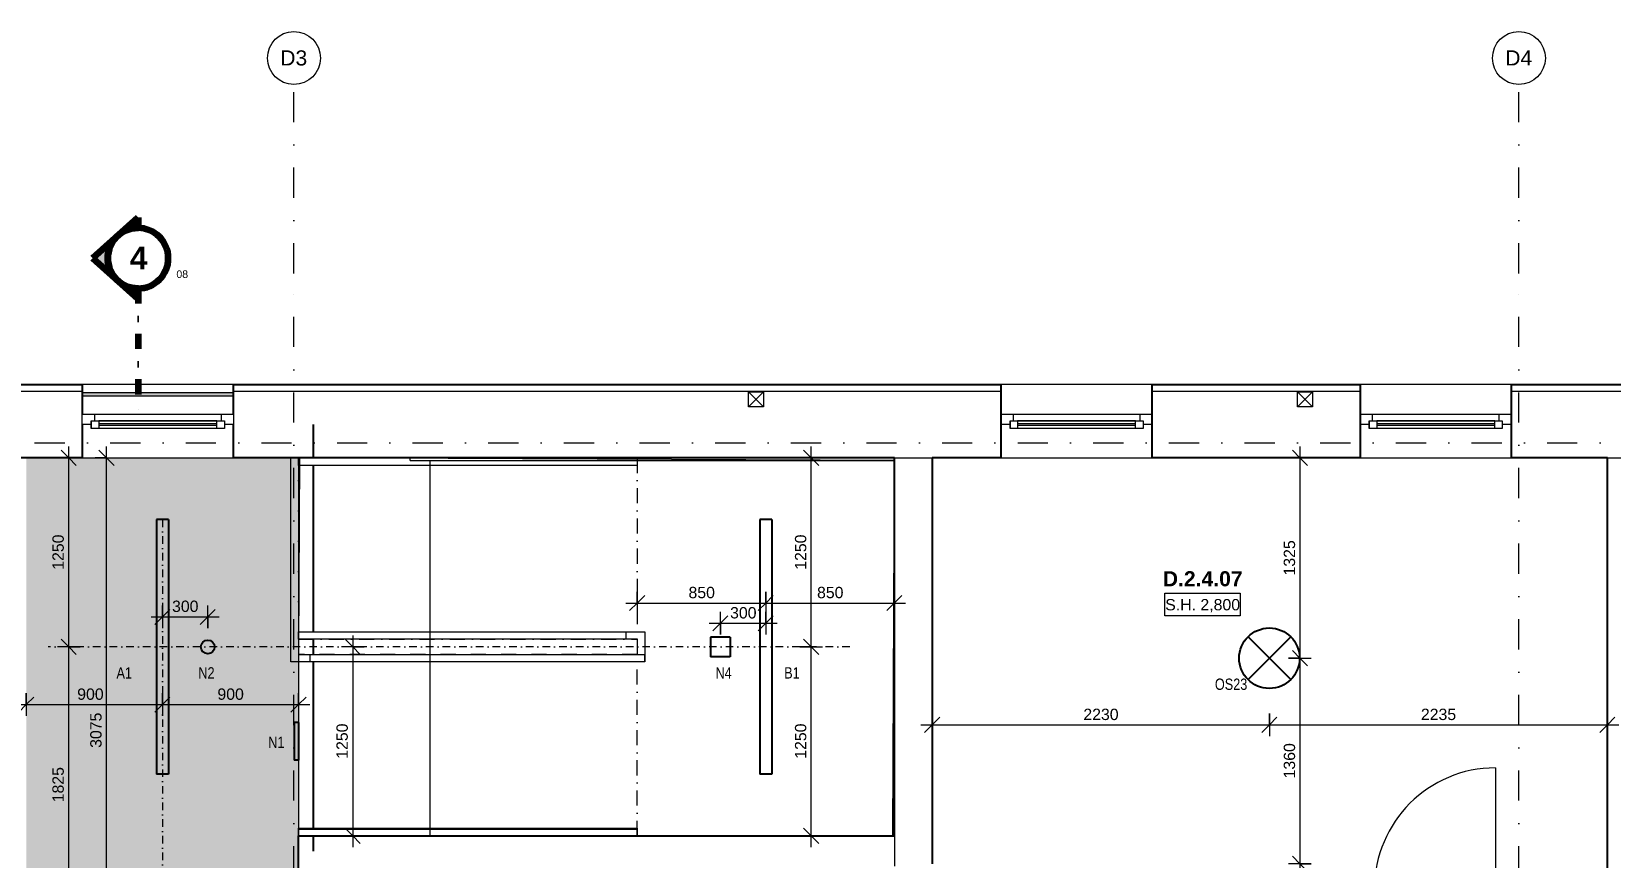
# Model space of a CAD drawing. Header units: millimetres. Extents: x -7570 to 42709, y -1655 to 71550.
# Drawn here: x 6513 to 16953, y 66087 to 71550 of the extents above; entities that cross this region are included whole.
import ezdxf

# ---------------------------------------------------------------- set-up
doc = ezdxf.new("R2010")
doc.units = ezdxf.units.MM
for name, pattern in [('ABMV_DashDot_2_2mm-S0_6mm', [110, 50, -30, 0, -30]), ('HA_DashDot_10mm-S3mm', [500, 200, -150, 0, -150]), ('HA_DashDot_2_2mm-S0_6mm', [110, 50, -30, 0, -30]), ('HA_DashDot_4mm-S1mm', [200, 100, -50, 0, -50]), ('HA_DashDot_6mm-S2mm', [300, 100, -100, 0, -100])]:
    doc.linetypes.add(name, pattern=pattern)
for name, color, linetype, lineweight in [('-UNDERLAY_A-AREA-____-OTLN', 9, 'Continuous', 25), ('-UNDERLAY_A-FLOR-HRAL-OTLN', 9, 'Continuous', 9), ('A-____-____-DIMS', 9, 'Continuous', 5), ('A-____-____-DIMS-50', 9, 'Continuous', 5), ('A-AREA-____-IDEN', 9, 'Continuous', 9), ('A-CLNG-____-OTLN', 9, 'Continuous', 9), ('A-CLNG-____-PATT', 9, 'Continuous', 9), ('A-DETL-____-OTLN', 9, 'Continuous', 25), ('A-DOOR-____-MCUT', 9, 'HA_DashDot_2_2mm-S0_6mm', 9), ('A-DOOR-____-OTLN', 9, 'Continuous', 9), ('A-DOOR-FRAM-OTLN', 9, 'Continuous', 9), ('A-FLOR-____-OTLN', 9, 'Continuous', 9), ('A-GLAZ-____-MCUT', 9, 'Continuous', 5), ('A-GLAZ-____-OTLN', 9, 'Continuous', 5), ('A-ROOF-____-OTLN', 9, 'Continuous', 9), ('A-WALL-____-MCUT', 9, 'Continuous', 9), ('A-WALL-____-OTLN', 9, 'Continuous', 9), ('E-LITE-EQPM-IDEN', 9, 'Continuous', 9), ('E-LITE-EQPM-OTLN', 9, 'Continuous', 9), ('G-____-____-DIMS', 9, 'Continuous', 5), ('G-____-____-SYMB', 9, 'Continuous', 5), ('I-WALL-____-MCUT', 9, 'Continuous', 25), ('M-HVAC-DUCT-OTLN', 9, 'Continuous', 9), ('S-GRID-____-IDEN', 9, 'Continuous', 9), ('S-GRID-____-OTLN', 9, 'Continuous', 5), ('S-STRS-____-MBND', 9, 'HA_DashDot_4mm-S1mm', 9)]:
    doc.layers.add(name, color=color, linetype=linetype, lineweight=lineweight)
doc.styles.add('Arial', font='arial.ttf', dxfattribs={"height": 100})
doc.styles.add('Arial_1', font='arial.ttf', dxfattribs={"height": 75})
doc.styles.add('Arial_2', font='arial.ttf', dxfattribs={"width": 0.8, "height": 75})
doc.styles.add('Arial_3', font='arial.ttf', dxfattribs={"height": 50})
doc.styles.add('Arial_B', font='arialbd.ttf', dxfattribs={"height": 100})
doc.styles.add('Arial_B_1', font='arialbd.ttf', dxfattribs={"height": 150})
doc.dimstyles.new('Inner_Dimensions', dxfattribs={"dimscale": 304.8, "dimtxt": 76.519455, "dimasz": 0.328084, "dimexe": 0.246063, "dimexo": 0.0625, "dimgap": 0.032808, "dimtad": 1, "dimdec": 0, "dimzin": 0, "dimdsep": 46, "dimtxsty": 'Arial_1', "dimblk1": 'OBLIQUE', "dimblk2": 'OBLIQUE', "dimsah": 1, "dimcen": 0.09, "dimdle": 0.246063, "dimazin": 0, "dimtfac": 1, "dimtdec": 4, "dimtix": 1, "dimtmove": 2, "dimatfit": 3, "dimfxl": 0.246063, "dimfxlon": 1, "dimtvp": 1, "dimtolj": 1, "dimtzin": 0, "dimlwd": 9, "dimlwe": 9, "dimarcsym": 2})
doc.dimstyles.new('Inner_Dimensions_1', dxfattribs={"dimscale": 304.8, "dimtxt": 76.519455, "dimasz": 0.328084, "dimexe": 0.246063, "dimexo": 0.0625, "dimgap": 0.032808, "dimtad": 1, "dimdec": 0, "dimzin": 0, "dimdsep": 46, "dimtxsty": 'Arial_1', "dimblk1": 'OBLIQUE', "dimblk2": 'OBLIQUE', "dimsah": 1, "dimcen": 0.09, "dimdle": 0.246063, "dimazin": 0, "dimtfac": 1, "dimtdec": 4, "dimtix": 1, "dimtmove": 0, "dimatfit": 3, "dimfxl": 0.246063, "dimfxlon": 1, "dimtvp": 1, "dimtolj": 1, "dimtzin": 0, "dimlwd": 9, "dimlwe": 9, "dimarcsym": 2})

# ---------------------------------------------------------------- blocks, each defined once
blk = doc.blocks.new('Top Rail Type - Top Rail_Internal_-1395520-DPS_D - 2NP')
at = {"layer": '-UNDERLAY_A-FLOR-HRAL-OTLN'}
for p, q in [((8228, 68730), (8278, 68730)), ((8228, 67505), (8228, 68730)), ((8278, 68730), (8278, 67505)), ((8278, 67530), (8278, 67580)), ((8278, 67580), (10444, 67580)), ((10444, 67530), (10444, 67580)), ((10444, 67580), (10569, 67580)), ((10569, 67580), (10569, 67455)), ((8228, 67380), (8228, 67505)), ((10444, 67530), (8278, 67530)), ((8278, 67505), (8278, 67430)), ((10519, 67530), (10444, 67530)), ((10519, 67455), (10519, 67530)), ((10519, 67430), (10519, 67455)), ((10569, 67455), (10569, 67430)), ((8353, 67380), (8228, 67380)), ((8278, 67430), (8353, 67430)), ((8353, 67430), (10569, 67430)), ((8353, 67430), (8353, 67380)), ((10569, 67380), (8353, 67380)), ((10569, 67380), (10569, 67430)), ((10569, 67430), (10569, 67380))]:
    blk.add_line(p, q, dxfattribs=at)
blk = doc.blocks.new('Top Rail Type - Top Rail_Internal_-1395537-DPS_D - 2NP')
at = {"layer": '-UNDERLAY_A-FLOR-HRAL-OTLN'}
for p, q in [((8278, 68680), (8278, 68730)), ((8278, 68730), (10518, 68730)), ((10518, 68730), (10518, 68680)), ((10518, 68680), (8278, 68680))]:
    blk.add_line(p, q, dxfattribs=at)
blk = doc.blocks.new('Railing - Railing-1601524-DPS_D - 2NP')
at = {"layer": '-UNDERLAY_A-FLOR-HRAL-OTLN'}
blk.add_hatch(color=256, dxfattribs=at).paths.add_polyline_path([(7848, 69140), (7848, 69160), (6848, 69160), (6848, 69140)])
for p, q in [((6848, 69140), (6848, 69160)), ((7848, 69160), (6848, 69160)), ((6848, 69140), (7848, 69140)), ((7848, 69160), (7848, 69140))]:
    blk.add_line(p, q, dxfattribs=at)
blk = doc.blocks.new('Top Rail Type - Top Rail_Internal_-1807785-DPS_D - 2NP')
at = {"layer": '-UNDERLAY_A-FLOR-HRAL-OTLN'}
for p, q in [((8278, 66225), (8278, 66275)), ((8278, 66275), (10518, 66275)), ((10518, 66225), (8278, 66225)), ((10518, 66275), (10518, 66225))]:
    blk.add_line(p, q, dxfattribs=at)
blk = doc.blocks.new('Top Rail Type - Top Rail_Internal_-1808176-DPS_D - 2NP')
at = {"layer": '-UNDERLAY_A-FLOR-HRAL-OTLN'}
for p, q in [((8278, 66275), (8278, 66280)), ((8278, 66280), (10518, 66280)), ((10518, 66280), (10518, 66275))]:
    blk.add_line(p, q, dxfattribs=at)
blk = doc.blocks.new('HA_WD_SinglePanel - 1000x2400-1653873-DPS_D - 2NP')
at = {"layer": 'A-GLAZ-____-MCUT'}
for p, q in [((-500, 0), (-500, 70)), ((-500, 70), (-420, 70)), ((-440, 0), (-500, 0)), ((-440, -25), (-440, 25)), ((-440, 25), (-390, 25)), ((-420, 70), (-420, 25)), ((-390, 25), (-390, -25)), ((390, 5), (-390, 5)), ((390, -25), (390, 25)), ((390, 25), (440, 25)), ((420, 25), (420, 70)), ((420, 70), (500, 70)), ((440, 25), (440, -25)), ((500, 0), (440, 0)), ((500, 70), (500, 0)), ((-390, -25), (-440, -25)), ((390, -5), (-390, -5)), ((440, -25), (390, -25))]:
    blk.add_line(p, q, dxfattribs=at)
at = {"layer": 'A-GLAZ-____-OTLN'}
for p, q in [((-440, 25), (-440, -25)), ((-440, 25), (440, 25)), ((-420, 70), (420, 70)), ((390, 25), (-390, 25)), ((440, 25), (440, -25)), ((440, -25), (-440, -25)), ((390, -25), (-390, -25))]:
    blk.add_line(p, q, dxfattribs=at)
blk = doc.blocks.new('HA_WD_SinglePanel - 1000x1500-1653870-DPS_D - 2NP')
at = {"layer": 'A-GLAZ-____-MCUT'}
for p, q in [((-500, 70), (-420, 70)), ((-440, 0), (-500, 0)), ((-440, -25), (-440, 25)), ((-440, 25), (-390, 25)), ((-420, 70), (-420, 25)), ((-390, 25), (-390, -25)), ((390, 5), (-390, 5)), ((390, -25), (390, 25)), ((390, 25), (440, 25)), ((420, 25), (420, 70)), ((420, 70), (500, 70)), ((440, 25), (440, -25)), ((500, 0), (440, 0)), ((-390, -25), (-440, -25)), ((390, -5), (-390, -5)), ((440, -25), (390, -25))]:
    blk.add_line(p, q, dxfattribs=at)
at = {"layer": 'A-GLAZ-____-OTLN'}
for p, q in [((-440, 25), (-440, -25)), ((-440, 25), (440, 25)), ((-420, 70), (420, 70)), ((390, 25), (-390, 25)), ((440, 25), (440, -25)), ((440, -25), (-440, -25)), ((390, -25), (-390, -25))]:
    blk.add_line(p, q, dxfattribs=at)
blk = doc.blocks.new('HA_DR_Single_Swing_Solid - In_BJ_800x2100-2000414-DPS_D - 2NP')
at = {"layer": 'A-DOOR-____-MCUT'}
for p, q in [((-400, 57.5), (400, 57.5)), ((-400, -57.5), (400, -57.5))]:
    blk.add_line(p, q, dxfattribs=at)
at = {"layer": 'A-DOOR-____-OTLN', "lineweight": 5}
blk.add_line((400, 857.5), (400, 57.5), dxfattribs=at)
at = {"layer": 'A-DOOR-____-OTLN'}
for p, q in [((400, 57.5), (-400, 57.5)), ((-400, 57.5), (-400, 17.5)), ((400, 17.5), (-400, 17.5)), ((400, 57.5), (400, 17.5))]:
    blk.add_line(p, q, dxfattribs=at)
at = {"layer": 'A-DOOR-____-OTLN', "lineweight": 5}
blk.add_arc((400, 57.5), 800, 90, 180, dxfattribs=at)
at = {"layer": 'A-DOOR-FRAM-OTLN'}
for p, q in [((-450, 57.5), (-450, -57.5)), ((-400, 57.5), (-450, 57.5)), ((-400, 57.5), (-400, -57.5)), ((400, -57.5), (400, 57.5)), ((400, 57.5), (450, 57.5)), ((450, 57.5), (450, -57.5)), ((-450, -57.5), (-400, -57.5)), ((-400, -57.5), (400, -57.5)), ((450, -57.5), (400, -57.5))]:
    blk.add_line(p, q, dxfattribs=at)
blk = doc.blocks.new('HA_LF_GenericSymbol_Linear - svitidlo 1683x80 A1-1971691-DPS_D - 2NP')
at = {"layer": 'E-LITE-EQPM-OTLN', "color": 11, "lineweight": 25}
for p, q in [((40, 841.5), (-40, 841.5)), ((-40, 841.5), (-40, -841.5)), ((40, 841.5), (40, -841.5)), ((40, -841.5), (-40, -841.5))]:
    blk.add_line(p, q, dxfattribs=at)
blk = doc.blocks.new('HA_LF_GenericSymbol - OS23_pokoje-1576156-DPS_D - 2NP')
at = {"layer": 'E-LITE-EQPM-OTLN', "color": 11, "lineweight": 25}
for p, q in [((141, 141), (-141, -141)), ((-141, 141), (141, -141))]:
    blk.add_line(p, q, dxfattribs=at)
blk.add_circle((0, 0), 200, dxfattribs=at)
blk = doc.blocks.new('HA_LF_GenericSymbol_Linear - svitidlo 1683x80-1756842-DPS_D - 2NP')
at = {"layer": 'E-LITE-EQPM-OTLN', "color": 11, "lineweight": 25}
for p, q in [((40, 841.5), (-40, 841.5)), ((-40, 841.5), (-40, -841.5)), ((40, 841.5), (40, -841.5)), ((40, -841.5), (-40, -841.5))]:
    blk.add_line(p, q, dxfattribs=at)
blk = doc.blocks.new('HA_LF_N4 - svitidlo 130x130-1816981-DPS_D - 2NP')
at = {"layer": 'E-LITE-EQPM-OTLN', "color": 11, "lineweight": 25}
for p, q in [((65, 65), (-65, 65)), ((-65, 65), (-65, -65)), ((65, 65), (65, -65)), ((65, -65), (-65, -65))]:
    blk.add_line(p, q, dxfattribs=at)
blk = doc.blocks.new('HA_LF_N3l - Default-1817965-DPS_D - 2NP')
at = {"layer": 'E-LITE-EQPM-OTLN', "color": 11, "lineweight": 25}
blk.add_circle((0, 0), 45, dxfattribs=at)
blk = doc.blocks.new('HA_LF_N1 - nouzove svitidlo 250x29-1818903-DPS_D - 2NP')
at = {"layer": 'E-LITE-EQPM-OTLN', "color": 11, "lineweight": 25}
for p, q in [((14.5, 125), (-14.5, 125)), ((-14.5, 125), (-14.5, -125)), ((14.5, 125), (14.5, -125)), ((14.5, -125), (-14.5, -125))]:
    blk.add_line(p, q, dxfattribs=at)
blk = doc.blocks.new('VĚNEC OSA D3-D4 - VĚNEC OSA D3-D4-2037886-DPS_D - 2NP')
at = {"layer": 'A-FLOR-____-OTLN'}
for p, q in [((12217, 68712), (12217, 68580)), ((12217, 68580), (12217, 68434)), ((12217, 68580), (12218, 68580))]:
    blk.add_line(p, q, dxfattribs=at)
blk = doc.blocks.new('Grid - Radius 3_5mm-353793-DPS_D - 2NP')
at = {"layer": 'S-GRID-____-IDEN'}
blk.add_circle((0, 0), 3.5, dxfattribs=at)
blk = doc.blocks.new('DIMBLOCK83-DPS_D - 2NP')
at = {"layer": 'A-____-____-DIMS-50', "lineweight": 9}
for p, q in [((12468, 67039), (12468, 66889)), ((12468, 66964), (12468, 67039)), ((14698, 67039), (14698, 66889)), ((14698, 66964), (14698, 67039)), ((12393, 66964), (14698, 66964)), ((12468, 66964), (12418, 66914)), ((12468, 66964), (12518, 67014)), ((14698, 66964), (14648, 66914)), ((14698, 66964), (14748, 67014))]:
    blk.add_line(p, q, dxfattribs=at)
at = {"layer": 'A-____-____-DIMS-50', "color": 0, "lineweight": 9, "insert": (13468, 67071), "char_height": 75, "width": 276.88, "attachment_point": 1, "line_spacing_factor": 0.941778, "style": 'Arial_1'}
blk.add_mtext('2230', dxfattribs=at)
blk = doc.blocks.new('_Oblique')
at = {"color": 0, "linetype": 'ByBlock', "lineweight": -2}
blk.add_line((-0.5, -0.5), (0.5, 0.5), dxfattribs=at)
blk = doc.blocks.new('DIMBLOCK84-DPS_D - 2NP')
at = {"layer": 'A-____-____-DIMS-50', "lineweight": 9}
for p, q in [((14698, 67039), (14698, 66889)), ((14698, 66964), (14698, 67039)), ((16933, 67039), (16933, 66889)), ((16933, 66964), (16933, 67039)), ((14698, 66964), (14648, 66914)), ((14698, 66964), (14748, 67014)), ((14698, 66964), (17008, 66964)), ((16933, 66964), (16883, 66914)), ((16933, 66964), (16983, 67014))]:
    blk.add_line(p, q, dxfattribs=at)
at = {"layer": 'A-____-____-DIMS-50', "color": 0, "lineweight": 9, "insert": (15700, 67071), "char_height": 75, "width": 276.88, "attachment_point": 1, "line_spacing_factor": 0.941778, "style": 'Arial_1'}
blk.add_mtext('2235', dxfattribs=at)
blk = doc.blocks.new('DIMBLOCK85-DPS_D - 2NP')
at = {"layer": 'A-____-____-DIMS-50', "lineweight": 9}
for p, q in [((14900, 68805), (14900, 67405)), ((14975, 68730), (14825, 68730)), ((14900, 68730), (14850, 68780)), ((14900, 68730), (14950, 68680)), ((14900, 68730), (14975, 68730)), ((14900, 67405), (14850, 67455)), ((14825, 67405), (14975, 67405)), ((14900, 67405), (14825, 67405)), ((14900, 67405), (14950, 67355))]:
    blk.add_line(p, q, dxfattribs=at)
at = {"layer": 'A-____-____-DIMS-50', "color": 0, "lineweight": 9, "insert": (14793, 67952), "char_height": 75, "width": 276.88, "attachment_point": 1, "rotation": 90, "line_spacing_factor": 0.941778, "style": 'Arial_1'}
blk.add_mtext('1325', dxfattribs=at)
blk = doc.blocks.new('DIMBLOCK86-DPS_D - 2NP')
at = {"layer": 'A-____-____-DIMS-50', "lineweight": 9}
for p, q in [((14900, 67405), (14850, 67455)), ((14825, 67405), (14975, 67405)), ((14900, 67405), (14825, 67405)), ((14900, 67405), (14900, 65970)), ((14900, 67405), (14950, 67355)), ((14900, 66045), (14850, 66095)), ((14975, 66045), (14825, 66045)), ((14900, 66045), (14950, 65995)), ((14900, 66045), (14975, 66045))]:
    blk.add_line(p, q, dxfattribs=at)
at = {"layer": 'A-____-____-DIMS-50', "color": 0, "lineweight": 9, "insert": (14793, 66610), "char_height": 75, "width": 276.88, "attachment_point": 1, "rotation": 90, "line_spacing_factor": 0.941778, "style": 'Arial_1'}
blk.add_mtext('1360', dxfattribs=at)
blk = doc.blocks.new('DIMBLOCK89-DPS_D - 2NP')
at = {"layer": 'A-____-____-DIMS-50', "lineweight": 9}
for p, q in [((6478, 67173), (6478, 67023)), ((6478, 67098), (6478, 67173)), ((6478, 67098), (6528, 67148)), ((7378, 67173), (7378, 67023)), ((7378, 67098), (7378, 67173)), ((7378, 67098), (7428, 67148)), ((6403, 67098), (7378, 67098)), ((6478, 67098), (6428, 67048)), ((7378, 67098), (7328, 67048))]:
    blk.add_line(p, q, dxfattribs=at)
at = {"layer": 'A-____-____-DIMS-50', "color": 0, "lineweight": 9, "insert": (6815, 67205), "char_height": 75, "width": 207.66, "attachment_point": 1, "line_spacing_factor": 0.941778, "style": 'Arial_1'}
blk.add_mtext('900', dxfattribs=at)
blk = doc.blocks.new('DIMBLOCK90-DPS_D - 2NP')
at = {"layer": 'A-____-____-DIMS-50', "lineweight": 9}
for p, q in [((7378, 67173), (7378, 67023)), ((7378, 67098), (7378, 67173)), ((7378, 67098), (7428, 67148)), ((8278, 67173), (8278, 67023)), ((8278, 67098), (8278, 67173)), ((8278, 67098), (8328, 67148)), ((7378, 67098), (7328, 67048)), ((7378, 67098), (8353, 67098)), ((8278, 67098), (8228, 67048))]:
    blk.add_line(p, q, dxfattribs=at)
at = {"layer": 'A-____-____-DIMS-50', "color": 0, "lineweight": 9, "insert": (7742, 67205), "char_height": 75, "width": 207.66, "attachment_point": 1, "line_spacing_factor": 0.941778, "style": 'Arial_1'}
blk.add_mtext('900', dxfattribs=at)
blk = doc.blocks.new('DIMBLOCK91-DPS_D - 2NP')
at = {"layer": 'A-____-____-DIMS-50', "lineweight": 9}
for p, q in [((6834, 67480), (6684, 67480)), ((6759, 67480), (6709, 67530)), ((6759, 65580), (6759, 67480)), ((6759, 67480), (6809, 67430)), ((6759, 67480), (6834, 67480)), ((6759, 65655), (6709, 65705)), ((6684, 65655), (6834, 65655)), ((6759, 65655), (6684, 65655)), ((6759, 65655), (6809, 65605))]:
    blk.add_line(p, q, dxfattribs=at)
at = {"layer": 'A-____-____-DIMS-50', "color": 0, "lineweight": 9, "insert": (6651, 66452), "char_height": 75, "width": 276.88, "attachment_point": 1, "rotation": 90, "line_spacing_factor": 0.941778, "style": 'Arial_1'}
blk.add_mtext('1825', dxfattribs=at)
blk = doc.blocks.new('DIMBLOCK92-DPS_D - 2NP')
at = {"layer": 'A-____-____-DIMS-50', "lineweight": 9}
for p, q in [((6759, 67480), (6759, 68805)), ((6684, 68730), (6834, 68730)), ((6759, 68730), (6684, 68730)), ((6759, 68730), (6709, 68780)), ((6759, 68730), (6809, 68680)), ((6834, 67480), (6684, 67480)), ((6759, 67480), (6709, 67530)), ((6759, 67480), (6809, 67430)), ((6759, 67480), (6834, 67480))]:
    blk.add_line(p, q, dxfattribs=at)
at = {"layer": 'A-____-____-DIMS-50', "color": 0, "lineweight": 9, "insert": (6651, 67990), "char_height": 75, "width": 276.88, "attachment_point": 1, "rotation": 90, "line_spacing_factor": 0.941778, "style": 'Arial_1'}
blk.add_mtext('1250', dxfattribs=at)
blk = doc.blocks.new('Section - With Sheet Number-366786-DPS_D - 2NP')
at = {"layer": 'G-____-____-SYMB'}
h = blk.add_hatch(color=256, dxfattribs=at)
edge = h.paths.add_edge_path()
edge.add_line((1.37, 0), (0, 0))
edge.add_arc((-4, 0), 4, 0, 180)
edge.add_line((-8, 0), (-9.37, 0))
edge.add_line((-9.37, 0), (-4, 6))
edge.add_line((-4, 6), (1.37, 0))
at = {"layer": 'G-____-____-SYMB', "lineweight": 100}
for p, q in [((-4, 6), (-9.37, 0)), ((1.37, 0), (-4, 6)), ((-9.37, 0), (-8, 0)), ((0, 0), (1.37, 0))]:
    blk.add_line(p, q, dxfattribs=at)
blk.add_circle((-4, 0), 4, dxfattribs=at)
blk.add_arc((-4, 0), 4, 0, 180, dxfattribs=at)
blk = doc.blocks.new('Spot Elevations - Generic-448778-DPS_D - 2NP')
at = {"layer": 'G-____-____-DIMS', "lineweight": 9}
for p, q in [((-5, 0), (-5, 3)), ((-5, 3), (5, 3)), ((5, 3), (5, 0)), ((5, 0), (-5, 0))]:
    blk.add_line(p, q, dxfattribs=at)
blk = doc.blocks.new('DIMBLOCK158-DPS_D - 2NP')
at = {"layer": 'A-____-____-DIMS-50', "lineweight": 9}
for p, q in [((11593, 67480), (11743, 67480)), ((11668, 67480), (11593, 67480)), ((11668, 67480), (11618, 67530)), ((11668, 66155), (11668, 67480)), ((11668, 67480), (11718, 67430)), ((11593, 66230), (11743, 66230)), ((11668, 66230), (11593, 66230)), ((11668, 66230), (11618, 66280)), ((11668, 66230), (11718, 66180))]:
    blk.add_line(p, q, dxfattribs=at)
at = {"layer": 'A-____-____-DIMS-50', "color": 0, "lineweight": 9, "insert": (11561, 66740), "char_height": 75, "width": 276.88, "attachment_point": 1, "rotation": 90, "line_spacing_factor": 0.941778, "style": 'Arial_1'}
blk.add_mtext('1250', dxfattribs=at)
blk = doc.blocks.new('DIMBLOCK159-DPS_D - 2NP')
at = {"layer": 'A-____-____-DIMS-50', "lineweight": 9}
for p, q in [((11668, 67480), (11668, 68805)), ((11593, 68730), (11743, 68730)), ((11668, 68730), (11593, 68730)), ((11668, 68730), (11618, 68780)), ((11668, 68730), (11718, 68680)), ((11593, 67480), (11743, 67480)), ((11668, 67480), (11593, 67480)), ((11668, 67480), (11618, 67530)), ((11668, 67480), (11718, 67430))]:
    blk.add_line(p, q, dxfattribs=at)
at = {"layer": 'A-____-____-DIMS-50', "color": 0, "lineweight": 9, "insert": (11561, 67990), "char_height": 75, "width": 276.88, "attachment_point": 1, "rotation": 90, "line_spacing_factor": 0.941778, "style": 'Arial_1'}
blk.add_mtext('1250', dxfattribs=at)
blk = doc.blocks.new('DIMBLOCK160-DPS_D - 2NP')
at = {"layer": 'A-____-____-DIMS-50', "lineweight": 9}
for p, q in [((10443, 67770), (11368, 67770)), ((10518, 67770), (10468, 67720)), ((10518, 67845), (10518, 67695)), ((10518, 67770), (10518, 67845)), ((10518, 67770), (10568, 67820)), ((11368, 67770), (11318, 67720)), ((11368, 67845), (11368, 67695)), ((11368, 67770), (11368, 67845)), ((11368, 67770), (11418, 67820))]:
    blk.add_line(p, q, dxfattribs=at)
at = {"layer": 'A-____-____-DIMS-50', "color": 0, "lineweight": 9, "insert": (10857, 67877), "char_height": 75, "width": 207.66, "attachment_point": 1, "line_spacing_factor": 0.941778, "style": 'Arial_1'}
blk.add_mtext('850', dxfattribs=at)
blk = doc.blocks.new('DIMBLOCK161-DPS_D - 2NP')
at = {"layer": 'A-____-____-DIMS-50', "lineweight": 9}
for p, q in [((11368, 67770), (11318, 67720)), ((11368, 67845), (11368, 67695)), ((11368, 67770), (11368, 67845)), ((11368, 67770), (11418, 67820)), ((11368, 67770), (12293, 67770)), ((12218, 67770), (12168, 67720)), ((12218, 67845), (12218, 67695)), ((12218, 67770), (12218, 67845)), ((12218, 67770), (12268, 67820))]:
    blk.add_line(p, q, dxfattribs=at)
at = {"layer": 'A-____-____-DIMS-50', "color": 0, "lineweight": 9, "insert": (11707, 67877), "char_height": 75, "width": 207.66, "attachment_point": 1, "line_spacing_factor": 0.941778, "style": 'Arial_1'}
blk.add_mtext('850', dxfattribs=at)
blk = doc.blocks.new('DIMBLOCK162-DPS_D - 2NP')
at = {"layer": 'A-____-____-DIMS-50', "lineweight": 9}
for p, q in [((11068, 67561), (11068, 67711)), ((11068, 67636), (11118, 67686)), ((11368, 67711), (11368, 67561)), ((11368, 67636), (11368, 67711)), ((11368, 67636), (11418, 67686)), ((10993, 67636), (11443, 67636)), ((11068, 67636), (11018, 67586)), ((11068, 67636), (11068, 67561)), ((11368, 67636), (11318, 67586))]:
    blk.add_line(p, q, dxfattribs=at)
at = {"layer": 'A-____-____-DIMS-50', "color": 0, "lineweight": 9, "insert": (11132, 67743), "char_height": 75, "width": 207.66, "attachment_point": 1, "line_spacing_factor": 0.941778, "style": 'Arial_1'}
blk.add_mtext('300', dxfattribs=at)
blk = doc.blocks.new('DIMBLOCK163-DPS_D - 2NP')
at = {"layer": 'A-____-____-DIMS-50', "lineweight": 9}
for p, q in [((7303, 67678), (7753, 67678)), ((7378, 67678), (7328, 67628)), ((7378, 67753), (7378, 67603)), ((7378, 67678), (7378, 67753)), ((7378, 67678), (7428, 67728)), ((7678, 67678), (7628, 67628)), ((7678, 67603), (7678, 67753)), ((7678, 67678), (7728, 67728)), ((7678, 67678), (7678, 67603))]:
    blk.add_line(p, q, dxfattribs=at)
at = {"layer": 'A-____-____-DIMS-50', "color": 0, "lineweight": 9, "insert": (7442, 67786), "char_height": 75, "width": 207.66, "attachment_point": 1, "line_spacing_factor": 0.941778, "style": 'Arial_1'}
blk.add_mtext('300', dxfattribs=at)
blk = doc.blocks.new('DIMBLOCK175-DPS_D - 2NP')
at = {"layer": 'A-____-____-DIMS-50', "lineweight": 9}
for p, q in [((7009, 65655), (7009, 68805)), ((6934, 68730), (7084, 68730)), ((7009, 68730), (6934, 68730)), ((7009, 68730), (6959, 68780)), ((7009, 68730), (7059, 68680)), ((7009, 65655), (6959, 65705)), ((6934, 65655), (7084, 65655)), ((7009, 65655), (6934, 65655)), ((7009, 65655), (7059, 65605))]:
    blk.add_line(p, q, dxfattribs=at)
at = {"layer": 'A-____-____-DIMS-50', "color": 0, "lineweight": 9, "insert": (6901, 66812), "char_height": 75, "width": 276.88, "attachment_point": 1, "rotation": 90, "line_spacing_factor": 0.941778, "style": 'Arial_1'}
blk.add_mtext('3075', dxfattribs=at)
blk = doc.blocks.new('DIMBLOCK177-DPS_D - 2NP')
at = {"layer": 'A-____-____-DIMS-50', "lineweight": 9}
for p, q in [((8637, 67555), (8637, 66155)), ((8712, 67480), (8562, 67480)), ((8637, 67480), (8587, 67530)), ((8637, 67480), (8687, 67430)), ((8637, 67480), (8712, 67480)), ((8712, 66230), (8562, 66230)), ((8637, 66230), (8587, 66280)), ((8637, 66230), (8687, 66180)), ((8637, 66230), (8712, 66230))]:
    blk.add_line(p, q, dxfattribs=at)
at = {"layer": 'A-____-____-DIMS-50', "color": 0, "lineweight": 9, "insert": (8529, 66740), "char_height": 75, "width": 276.88, "attachment_point": 1, "rotation": 90, "line_spacing_factor": 0.941778, "style": 'Arial_1'}
blk.add_mtext('1250', dxfattribs=at)

msp = doc.modelspace()

# ---------------------------------------------------------------- hatches: boundary and pattern name
at = {"layer": 'A-CLNG-____-PATT', "lineweight": 5}
msp.add_hatch(color=256, dxfattribs=at).paths.add_polyline_path([(4473.2, 64154.9), (12218.2, 64154.9), (12218.2, 65654.9), (8278.2, 65654.9), (8278.2, 68729.9), (6478.2, 68729.9), (6478.2, 65654.9), (4148.2, 65654.9), (4148.2, 64154.9), (4358.2, 64154.9)])

# ---------------------------------------------------------------- linework, layer by layer
at = {"layer": '-UNDERLAY_A-AREA-____-OTLN'}
for p, q in [((8378.2, 68729.5), (8378.2, 68949.9)), ((8378.2, 67580.3), (8378.2, 68679.5)), ((8378.2, 67429.5), (8378.2, 67530.3)), ((8378.2, 66279.9), (8378.2, 67379.5)), ((8378.2, 66129.9), (8378.2, 66224.9))]:
    msp.add_line(p, q, dxfattribs=at)
at = {"layer": 'A-CLNG-____-OTLN'}
msp.add_line((8278.2, 68729.9), (8278.2, 66229.9), dxfattribs=at)
at = {"layer": 'A-DETL-____-OTLN', "linetype": 'ABMV_DashDot_2_2mm-S0_6mm', "lineweight": 5}
for p, q in [((7378.2, 68321.4), (7378.2, 65321.4)), ((11923.6, 67479.9), (6623.6, 67479.9))]:
    msp.add_line(p, q, dxfattribs=at)
at = {"layer": 'A-FLOR-____-OTLN'}
for p, q in [((8283.8, 68729.9), (8278.2, 67473.4)), ((12218.2, 68712.4), (8283.8, 68729.9)), ((12207.2, 66229.9), (12218.2, 68712.4))]:
    msp.add_line(p, q, dxfattribs=at)
at = {"layer": 'A-ROOF-____-OTLN'}
msp.add_line((9148.5, 66229.9), (9148.5, 68712.4), dxfattribs=at)
at = {"layer": 'A-WALL-____-MCUT', "lineweight": 25}
for p, q in [((3598.2, 69214.9), (6848.2, 69214.9)), ((6848.2, 69214.9), (6848.2, 69019.9)), ((7848.2, 69214.9), (12923.2, 69214.9)), ((7848.2, 69019.9), (7848.2, 69214.9)), ((12923.2, 69214.9), (12923.2, 68729.9)), ((13923.2, 69214.9), (15298.2, 69214.9)), ((13923.2, 68729.9), (13923.2, 69214.9)), ((15298.2, 69214.9), (15298.2, 68729.9)), ((16298.2, 69214.9), (17798.2, 69214.9)), ((16298.2, 68729.9), (16298.2, 69214.9)), ((6848.2, 68949.9), (6848.2, 68729.9)), ((7848.2, 68729.9), (7848.2, 68949.9)), ((6848.2, 68729.9), (4148.2, 68729.9)), ((12218.2, 68729.9), (7848.2, 68729.9)), ((12923.2, 68729.9), (12468.2, 68729.9)), ((15298.2, 68729.9), (13923.2, 68729.9)), ((16933.2, 68729.9), (16298.2, 68729.9))]:
    msp.add_line(p, q, dxfattribs=at)
at = {"layer": 'A-WALL-____-MCUT'}
for p, q in [((6848.2, 69169.9), (3598.2, 69169.9)), ((12923.2, 69169.9), (7848.2, 69169.9)), ((15298.2, 69169.9), (13923.2, 69169.9)), ((17798.2, 69169.9), (16298.2, 69169.9)), ((12218.2, 68729.9), (12468.2, 68729.9)), ((16933.2, 68729.9), (17048.2, 68729.9)), ((12218.2, 66229.9), (12218.2, 66029.9))]:
    msp.add_line(p, q, dxfattribs=at)
at = {"layer": 'A-WALL-____-OTLN'}
for p, q in [((7848.2, 69214.9), (6848.2, 69214.9)), ((13923.2, 69214.9), (12923.2, 69214.9)), ((16298.2, 69214.9), (15298.2, 69214.9)), ((6848.2, 68729.9), (7848.2, 68729.9)), ((9016.6, 68712.4), (9016.6, 68726.6)), ((9016.6, 68712.4), (12218.2, 68712.4)), ((12923.2, 68729.9), (13923.2, 68729.9)), ((15298.2, 68729.9), (16298.2, 68729.9))]:
    msp.add_line(p, q, dxfattribs=at)
at = {"layer": 'G-____-____-SYMB', "linetype": 'HA_DashDot_6mm-S2mm', "lineweight": 100}
msp.add_line((7217.2, 69850.4), (7217.2, 68977.7), dxfattribs=at)
at = {"layer": 'I-WALL-____-MCUT'}
for p, q in [((12218.2, 66229.9), (12218.2, 68729.9)), ((12468.2, 68729.9), (12468.2, 66044.9)), ((16933.2, 65879.9), (16933.2, 68729.9)), ((8278.2, 66229.9), (12218.2, 66229.9)), ((8278.2, 65654.9), (8278.2, 66229.9))]:
    msp.add_line(p, q, dxfattribs=at)
at = {"layer": 'M-HVAC-DUCT-OTLN', "lineweight": 5}
for p, q in [((11253.2, 69167.1), (11353.2, 69067.1)), ((11253.2, 69067.1), (11353.2, 69167.1)), ((11253.2, 69167.1), (11353.2, 69167.1)), ((11253.2, 69067.1), (11253.2, 69167.1)), ((11353.2, 69167.1), (11353.2, 69067.1)), ((14883.2, 69167.1), (14983.2, 69067.1)), ((14883.2, 69067.1), (14983.2, 69167.1)), ((14883.2, 69167.1), (14983.2, 69167.1)), ((14883.2, 69067.1), (14883.2, 69167.1)), ((14983.2, 69167.1), (14983.2, 69067.1)), ((11353.2, 69067.1), (11253.2, 69067.1)), ((14983.2, 69067.1), (14883.2, 69067.1))]:
    msp.add_line(p, q, dxfattribs=at)
at = {"layer": 'S-GRID-____-OTLN', "linetype": 'HA_DashDot_10mm-S3mm', "lineweight": 9}
for p, q in [((8248.2, 69949.6), (8248.2, 71199.6)), ((16348.2, 69949.6), (16348.2, 71199.6)), ((8248.2, 53960.4), (8248.2, 69949.6)), ((16348.2, 53960.4), (16348.2, 69949.6)), ((-5970.1, 68829.9), (21709.3, 68829.9))]:
    msp.add_line(p, q, dxfattribs=at)
at = {"layer": 'S-STRS-____-MBND'}
for p, q in [((8278.2, 68729.9), (8278.2, 67529.9)), ((8278.2, 68729.9), (10398.2, 68729.9)), ((10518.2, 68729.9), (10518.2, 67529.9)), ((8278.2, 67529.9), (10518.2, 67529.9)), ((10518.2, 67529.9), (10518.2, 67429.9)), ((10518.2, 67429.9), (8278.2, 67429.9)), ((10518.2, 66229.9), (10518.2, 67429.9))]:
    msp.add_line(p, q, dxfattribs=at)

# ---------------------------------------------------------------- block references
at = {"layer": '-UNDERLAY_A-FLOR-HRAL-OTLN'}
for name in ['Railing - Railing-1601524-DPS_D - 2NP', 'Top Rail Type - Top Rail_Internal_-1395520-DPS_D - 2NP', 'Top Rail Type - Top Rail_Internal_-1395537-DPS_D - 2NP', 'Top Rail Type - Top Rail_Internal_-1808176-DPS_D - 2NP', 'Top Rail Type - Top Rail_Internal_-1807785-DPS_D - 2NP']:
    msp.add_blockref(name, (0, 0), dxfattribs=at)
at = {"layer": 'A-DOOR-____-OTLN'}
msp.add_blockref('HA_DR_Single_Swing_Solid - In_BJ_800x2100-2000414-DPS_D - 2NP', (15793.2, 65822.4), dxfattribs=at)
at = {"layer": 'A-FLOR-____-OTLN'}
msp.add_blockref('VĚNEC OSA D3-D4 - VĚNEC OSA D3-D4-2037886-DPS_D - 2NP', (0, 0), dxfattribs=at)
at = {"layer": 'A-GLAZ-____-OTLN'}
for name, p in [('HA_WD_SinglePanel - 1000x2400-1653873-DPS_D - 2NP', (7348.2, 68949.9)), ('HA_WD_SinglePanel - 1000x1500-1653870-DPS_D - 2NP', (13423.2, 68949.9)), ('HA_WD_SinglePanel - 1000x1500-1653870-DPS_D - 2NP', (15798.2, 68949.9))]:
    msp.add_blockref(name, p, dxfattribs=at)
at = {"layer": 'E-LITE-EQPM-OTLN', "color": 11, "lineweight": 25}
for name, p in [('HA_LF_GenericSymbol_Linear - svitidlo 1683x80 A1-1971691-DPS_D - 2NP', (7378.2, 67479.9)), ('HA_LF_GenericSymbol_Linear - svitidlo 1683x80-1756842-DPS_D - 2NP', (11368.2, 67479.9)), ('HA_LF_GenericSymbol - OS23_pokoje-1576156-DPS_D - 2NP', (14698.2, 67404.9)), ('HA_LF_N3l - Default-1817965-DPS_D - 2NP', (7678.2, 67479.9)), ('HA_LF_N4 - svitidlo 130x130-1816981-DPS_D - 2NP', (11068.2, 67479.9)), ('HA_LF_N1 - nouzove svitidlo 250x29-1818903-DPS_D - 2NP', (8263.7, 66854.6))]:
    msp.add_blockref(name, p, dxfattribs=at)
at = {"layer": 'G-____-____-DIMS', "lineweight": 9, "xscale": 49.99999999999998, "yscale": 49.99999999999998, "zscale": 49.99999999999998}
msp.add_blockref('Spot Elevations - Generic-448778-DPS_D - 2NP', (14256, 67685.7), dxfattribs=at)
at = {"layer": 'G-____-____-SYMB', "lineweight": 100, "extrusion": (0, 0, -1), "xscale": 49.99999999999998, "yscale": 49.99999999999998, "zscale": 49.99999999999998, "rotation": 270.0000000000003}
msp.add_blockref('Section - With Sheet Number-366786-DPS_D - 2NP', (-7217.2, 69850.4), dxfattribs=at)
at = {"layer": 'S-GRID-____-IDEN', "xscale": 49.99999999999998, "yscale": 49.99999999999998, "zscale": 49.99999999999998}
for p in [(8248.2, 71374.6), (16348.2, 71374.6)]:
    msp.add_blockref('Grid - Radius 3_5mm-353793-DPS_D - 2NP', p, dxfattribs=at)

# ---------------------------------------------------------------- texts
at = {"layer": 'A-AREA-____-IDEN', "lineweight": 5, "insert": (13993.2, 67980.5), "char_height": 100, "width": 653.375, "attachment_point": 1, "style": 'Arial_B'}
msp.add_mtext('D.2.4.07', dxfattribs=at)
at = {"layer": 'E-LITE-EQPM-IDEN', "lineweight": 5, "char_height": 75, "attachment_point": 1, "style": 'Arial_2'}
for s, insert, width in [('A1', (7074.6, 67345.5), 125.063), ('N2', (7615.9, 67345.5), 131.477), ('N4', (11035.7, 67345.5), 131.477), ('B1', (11489.8, 67345.5), 125.063), ('OS23', (14337.8, 67270.5), 262.953), ('N1', (8078.3, 66886), 131.477)]:
    msp.add_mtext(s, dxfattribs=dict(at, insert=insert, width=width))
at = {"layer": 'G-____-____-DIMS', "lineweight": 9, "insert": (14009.2, 67796.6), "char_height": 75, "width": 592.246, "attachment_point": 1, "line_spacing_factor": 0.941778, "style": 'Arial_1'}
msp.add_mtext('S.H. 2,800', dxfattribs=at)
at = {"layer": 'G-____-____-SYMB', "attachment_point": 1}
for s, insert, char_height, width, style in [('\\fArial|b1|i0|c0|p34|;4', (7163, 70127), 150, 144.304, 'Arial_B_1'), ('08', (7470.6, 69970), 50, 96.202, 'Arial_3')]:
    msp.add_mtext(s, dxfattribs=dict(at, insert=insert, char_height=char_height, width=width, style=style))
at = {"layer": 'S-GRID-____-IDEN', "lineweight": 5, "char_height": 100, "width": 220.464, "attachment_point": 1, "style": 'Arial'}
for s, insert in [('D3', (8157.3, 71425.3)), ('D4', (16257.3, 71425.3))]:
    msp.add_mtext(s, dxfattribs=dict(at, insert=insert))

# ---------------------------------------------------------------- dimensions: what is measured, and where the dimension line sits
at = {"layer": 'A-____-____-DIMS', "lineweight": 9}
for base, p1, p2, override, picture, middle in [((6758.7, 68729.9), (6833.7, 67479.9), (6683.7, 68729.9), {"dimpost": '<>', "dimfxl": 1258.967831}, 'DIMBLOCK92-DPS_D - 2NP', (6710.4, 68104.9)), ((11668.5, 68729.9), (11593.5, 67479.9), (11593.5, 68729.9), {"dimpost": '<>', "dimfxl": 1250}, 'DIMBLOCK159-DPS_D - 2NP', (11620.2, 68104.9)), ((14900, 67404.9), (14975, 68729.9), (14825, 67404.9), {"dimpost": '<>', "dimfxl": 1333.463535}, 'DIMBLOCK85-DPS_D - 2NP', (14851.7, 68067.4)), ((8636.8, 66229.9), (8711.8, 67479.9), (8711.8, 66229.9), {"dimpost": '<>', "dimfxl": 1250}, 'DIMBLOCK177-DPS_D - 2NP', (8588.5, 66854.9)), ((6758.7, 67479.9), (6683.7, 65654.9), (6833.7, 67479.9), {"dimpost": '<>', "dimfxl": 1831.154007}, 'DIMBLOCK91-DPS_D - 2NP', (6710.4, 66567.4)), ((11668.5, 67479.9), (11593.5, 66229.9), (11593.5, 67479.9), {"dimpost": '<>', "dimfxl": 1250}, 'DIMBLOCK158-DPS_D - 2NP', (11620.2, 66854.9)), ((14900, 66044.9), (14825, 67404.9), (14975, 66044.9), {"dimpost": '<>', "dimfxl": 1368.247054}, 'DIMBLOCK86-DPS_D - 2NP', (14851.7, 66724.9))]:
    dim = msp.add_linear_dim(base=base, p1=p1, p2=p2, angle=90, dimstyle='Inner_Dimensions_1', override=override, dxfattribs=at)
    dim.commit()
    dim.dimension.update_dxf_attribs({"geometry": picture, "text_midpoint": middle})
dim = msp.add_linear_dim(base=(7008.7, 68729.9), p1=(6933.7, 65654.9), p2=(6933.7, 68729.9), angle=90, dimstyle='Inner_Dimensions', override={"dimpost": '<>', "dimfxl": 3074.999999}, dxfattribs=at)
dim.commit()
dim.dimension.update_dxf_attribs({"geometry": 'DIMBLOCK175-DPS_D - 2NP', "text_midpoint": (6951.4, 66950.7), "dimtype": 160, "text_rotation": 90})
for base, p1, p2, override, picture, middle in [((11368.2, 67770), (10518.2, 67845), (11368.2, 67845), {"dimpost": '<>', "dimfxl": 850}, 'DIMBLOCK160-DPS_D - 2NP', (10943.2, 67818.3)), ((12218.2, 67770), (11368.2, 67845), (12218.2, 67845), {"dimpost": '<>', "dimfxl": 850}, 'DIMBLOCK161-DPS_D - 2NP', (11793.2, 67818.3)), ((7678.2, 67678.5), (7378.2, 67753.5), (7678.2, 67603.5), {"dimpost": '<>', "dimfxl": 335.410197}, 'DIMBLOCK163-DPS_D - 2NP', (7528.2, 67726.8)), ((11368.2, 67635.7), (11068.2, 67560.7), (11368.2, 67710.7), {"dimpost": '<>', "dimfxl": 335.410197}, 'DIMBLOCK162-DPS_D - 2NP', (11218.2, 67684)), ((8278.2, 67098), (7378.2, 67173), (8278.2, 67173), {"dimpost": '<>', "dimfxl": 900}, 'DIMBLOCK90-DPS_D - 2NP', (7828.2, 67146.3)), ((14698.2, 66963.7), (12468.2, 67038.7), (14698.2, 67038.7), {"dimpost": '<>', "dimfxl": 2230}, 'DIMBLOCK83-DPS_D - 2NP', (13583.2, 67012)), ((16933.2, 66963.7), (14698.2, 67038.7), (16933.2, 67038.7), {"dimpost": '<>', "dimfxl": 2235}, 'DIMBLOCK84-DPS_D - 2NP', (15815.7, 67012))]:
    dim = msp.add_linear_dim(base=base, p1=p1, p2=p2, dimstyle='Inner_Dimensions_1', override=override, dxfattribs=at)
    dim.commit()
    dim.dimension.update_dxf_attribs({"geometry": picture, "text_midpoint": middle})
dim = msp.add_linear_dim(base=(7378.2, 67098), p1=(6478.2, 67173), p2=(7378.2, 67173), dimstyle='Inner_Dimensions', override={"dimpost": '<>', "dimfxl": 900}, dxfattribs=at)
dim.commit()
dim.dimension.update_dxf_attribs({"geometry": 'DIMBLOCK89-DPS_D - 2NP', "text_midpoint": (6918.4, 67155.4), "dimtype": 160})

doc.saveas('drawing.dxf')
